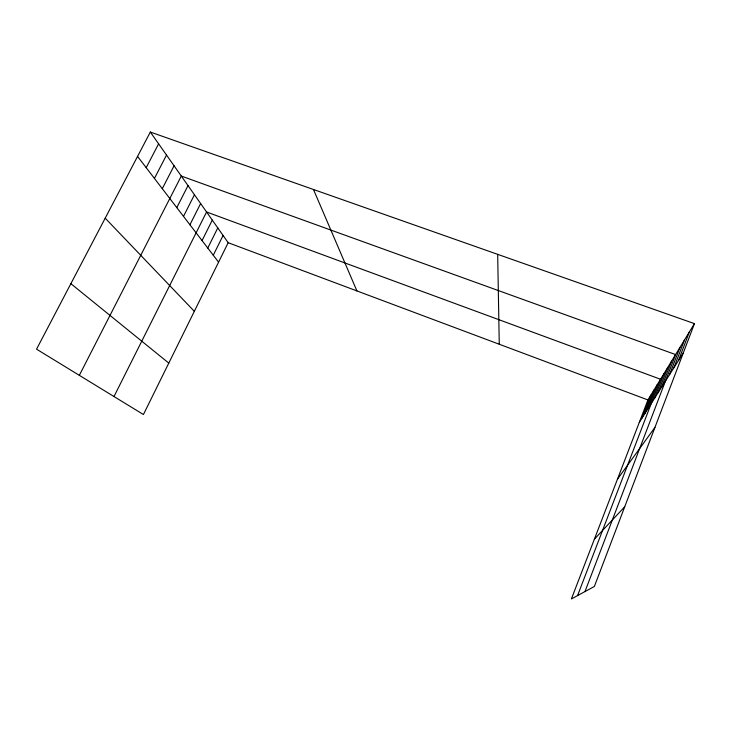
<?xml version="1.0" encoding="UTF-8"?>
<svg xmlns="http://www.w3.org/2000/svg" width="731" height="731" viewBox="0 0 731 731"><rect width="100%" height="100%" fill="white"/><g stroke="black" fill="none" stroke-linecap="round" stroke-linejoin="round"><path stroke-width="1.1" d="M673.9 367.757L684.527 339.906M678.469 360.538L689.351 331.993M694.45 323.632L594.367 586.472L571.395 598.954L647.931 399.939L694.45 323.632L150.33 132.046L36.55 349.171L143.422 414.532L228.182 242.701L150.33 132.046M577.554 595.601L660.541 379.252L206.571 211.981L113.99 396.531M654.528 398.34L664.05 373.495M658.001 392.867L667.723 367.474M661.628 387.128L671.561 361.178M584.974 591.58L675.59 354.572L181.297 176.052L79.332 375.341M669.559 374.61L679.94 347.426M642.092 417.977L650.892 395.087M644.998 413.38L653.971 390.025M648.041 408.583L657.187 384.753M213.278 255.238L223.083 235.446M207.778 248.056L217.783 227.917M202.058 240.59L212.292 220.104M189.932 224.764L200.632 203.538M183.499 216.367L194.446 194.748M176.801 207.622L188.004 185.601M162.291 188.68L174.069 165.791M154.433 178.419L166.522 155.054M146.2 167.664L158.618 143.824M639.296 422.39L683.302 352.918M617.448 479.198L654.93 427.416M594.367 539.204L624.713 506.775M228.182 242.701L647.931 399.939M70.87 283.683L168.788 363.106M105.2 218.176L194.336 311.315M137.565 156.407L218.578 262.164M313.471 189.484L356.911 290.92M497.674 254.342L499.264 344.246"/></g></svg>
